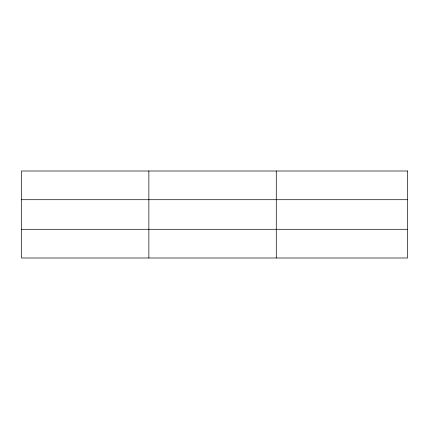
<?xml version="1.0" encoding="UTF-8"?>
<svg xmlns="http://www.w3.org/2000/svg" width="429" height="429" viewBox="0 0 429 429"><rect width="100%" height="100%" fill="white"/><g stroke="black" fill="none" stroke-linecap="round" stroke-linejoin="round"><path stroke-width="0.64" d="M148.863 257.995L148.863 171.005M276.276 257.995L276.276 171.005M21.45 199.71L407.55 199.71M21.45 229.29L407.55 229.29M407.55 171.005L407.55 257.995L21.45 257.995L21.45 171.005L407.55 171.005"/></g></svg>
